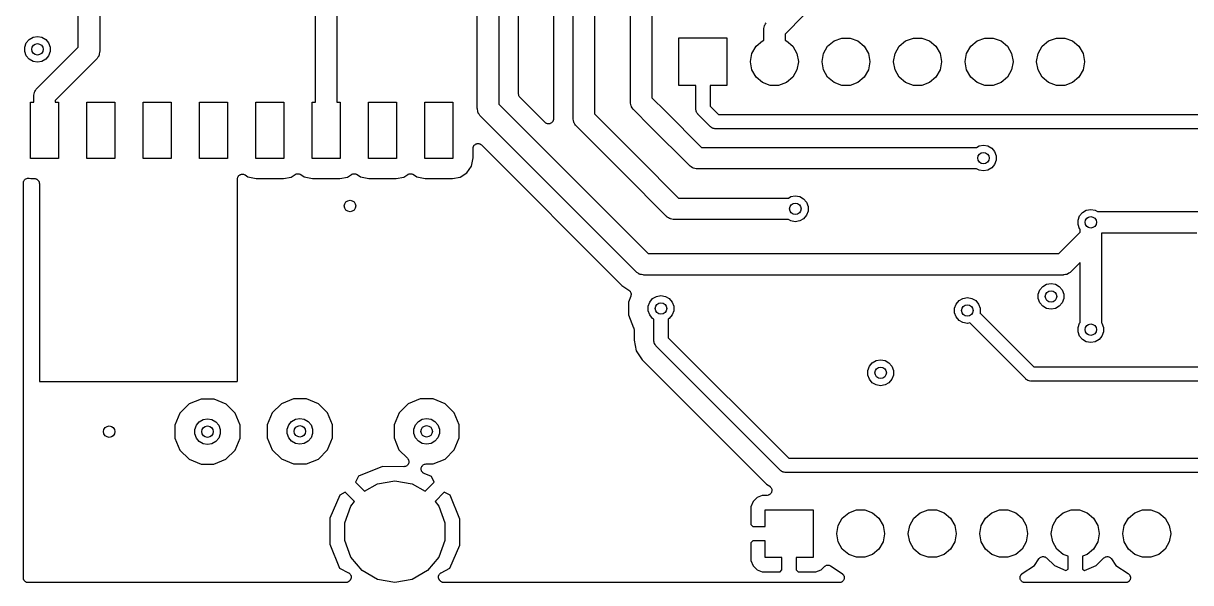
# Model space of a CAD drawing. Extents: x 91.5 to 189.2, y -112.8 to -60.5.
# Drawn here: x 91.69 to 133.14, y -112.83 to -92.98 of the extents above; entities that cross this region are included whole.
import ezdxf

# ---------------------------------------------------------------- set-up
doc = ezdxf.new("R2010")
doc.units = 0
doc.header["$MEASUREMENT"] = 0
doc.layers.add('BLACK', color=7, linetype='CONTINUOUS')

msp = doc.modelspace()

# ---------------------------------------------------------------- linework, layer by layer
at = {"layer": 'Black'}
for p, q in [((107.809, -96), (107.809, -71.2878)), ((108.571, -71.13), (108.571, -95.8422)), ((109.271, -95.4795), (109.271, -82.8568)), ((93.639, -93.8222), (93.639, -88.93)), ((94.401, -89.0878), (94.401, -93.98)), ((110.509, -92.2573), (110.509, -96.3327)), ((111.209, -96.35), (111.209, -92.26)), ((111.971, -92.4178), (111.971, -96.1922)), ((102.059, -95.77), (102.059, -92.6478)), ((102.821, -92.49), (102.821, -95.77)), ((113.249, -95.78), (113.249, -92.57)), ((114.011, -92.7278), (114.011, -95.6222)), ((119.408, -92.691), (118.741, -93.3578)), ((117.979, -93.2), (117.982, -93.1835)), ((117.979, -93.5846), (117.979, -93.2)), ((117.98, -93.1668), (117.993, -93.1187)), ((117.982, -93.1835), (117.98, -93.1668)), ((117.993, -93.1187), (118.002, -93.0697)), ((118.002, -93.0697), (118.01, -93.0552)), ((118.01, -93.0552), (118.015, -93.039)), ((118.015, -93.039), (118.043, -92.9982)), ((118.043, -92.9982), (118.068, -92.9551)), ((91.738, -93.8203), (91.7925, -93.6705)), ((91.7925, -93.6705), (91.895, -93.5484)), ((91.895, -93.5484), (92.033, -93.4687)), ((92.033, -93.4687), (92.19, -93.4411)), ((92.19, -93.4411), (92.347, -93.4687)), ((92.347, -93.4687), (92.485, -93.5484)), ((92.485, -93.5484), (92.5875, -93.6705)), ((92.5875, -93.6705), (92.642, -93.8203)), ((114.97, -95.19), (114.97, -93.49)), ((114.97, -93.49), (116.67, -93.49)), ((116.67, -93.49), (116.67, -95.19)), ((117.709, -93.7904), (117.935, -93.6006)), ((117.935, -93.6006), (117.979, -93.5846)), ((118.741, -93.3578), (118.741, -93.5846)), ((118.741, -93.5846), (118.785, -93.6006)), ((118.785, -93.6006), (119.011, -93.7904)), ((120.249, -93.7904), (120.475, -93.6006)), ((120.475, -93.6006), (120.752, -93.4997)), ((120.752, -93.4997), (121.048, -93.4997)), ((121.048, -93.4997), (121.325, -93.6006)), ((121.325, -93.6006), (121.551, -93.7904)), ((122.789, -93.7904), (123.015, -93.6006)), ((123.015, -93.6006), (123.292, -93.4997)), ((123.292, -93.4997), (123.588, -93.4997)), ((123.588, -93.4997), (123.865, -93.6006)), ((123.865, -93.6006), (124.091, -93.7904)), ((125.329, -93.7904), (125.555, -93.6006)), ((125.555, -93.6006), (125.832, -93.4997)), ((125.832, -93.4997), (126.128, -93.4997)), ((126.128, -93.4997), (126.405, -93.6006)), ((126.405, -93.6006), (126.631, -93.7904)), ((127.869, -93.7904), (128.095, -93.6006)), ((128.095, -93.6006), (128.372, -93.4997)), ((128.372, -93.4997), (128.668, -93.4997)), ((128.668, -93.4997), (128.945, -93.6006)), ((128.945, -93.6006), (129.171, -93.7904)), ((91.738, -93.9797), (91.738, -93.8203)), ((91.7925, -94.1295), (91.738, -93.9797)), ((92.1706, -95.2906), (93.639, -93.8222)), ((92.642, -93.9797), (92.5875, -94.1295)), ((92.642, -93.8203), (92.642, -93.9797)), ((94.3867, -94.0613), (94.378, -94.1103)), ((94.3995, -94.0132), (94.3867, -94.0613)), ((94.401, -93.98), (94.3981, -93.9965)), ((94.3981, -93.9965), (94.3995, -94.0132)), ((117.51, -94.3368), (117.561, -94.046)), ((117.561, -94.046), (117.709, -93.7904)), ((119.011, -93.7904), (119.159, -94.046)), ((119.159, -94.046), (119.21, -94.3368)), ((120.05, -94.3368), (120.101, -94.046)), ((120.101, -94.046), (120.249, -93.7904)), ((121.551, -93.7904), (121.699, -94.046)), ((121.699, -94.046), (121.75, -94.3368)), ((122.59, -94.3368), (122.641, -94.046)), ((122.641, -94.046), (122.789, -93.7904)), ((124.091, -93.7904), (124.239, -94.046)), ((124.239, -94.046), (124.29, -94.3368)), ((125.13, -94.3368), (125.181, -94.046)), ((125.181, -94.046), (125.329, -93.7904)), ((126.631, -93.7904), (126.779, -94.046)), ((126.779, -94.046), (126.83, -94.3368)), ((127.67, -94.3368), (127.721, -94.046)), ((127.721, -94.046), (127.869, -93.7904)), ((129.171, -93.7904), (129.319, -94.046)), ((129.319, -94.046), (129.37, -94.3368)), ((91.895, -94.2516), (91.7925, -94.1295)), ((92.033, -94.3313), (91.895, -94.2516)), ((92.19, -94.3589), (92.033, -94.3313)), ((92.347, -94.3313), (92.19, -94.3589)), ((92.485, -94.2516), (92.347, -94.3313)), ((92.5875, -94.1295), (92.485, -94.2516)), ((94.2894, -94.2494), (92.821, -95.7178)), ((94.299, -94.2357), (94.2894, -94.2494)), ((94.3119, -94.2249), (94.299, -94.2357)), ((94.3368, -94.1818), (94.3119, -94.2249)), ((94.3653, -94.141), (94.3368, -94.1818)), ((94.3696, -94.1248), (94.3653, -94.141)), ((94.378, -94.1103), (94.3696, -94.1248)), ((117.51, -94.3432), (117.51, -94.3368)), ((117.561, -94.634), (117.51, -94.3432)), ((119.21, -94.3432), (119.159, -94.634)), ((119.21, -94.3368), (119.21, -94.3432)), ((120.05, -94.3432), (120.05, -94.3368)), ((120.101, -94.634), (120.05, -94.3432)), ((121.75, -94.3432), (121.699, -94.634)), ((121.75, -94.3368), (121.75, -94.3432)), ((122.59, -94.3432), (122.59, -94.3368)), ((122.641, -94.634), (122.59, -94.3432)), ((124.29, -94.3432), (124.239, -94.634)), ((124.29, -94.3368), (124.29, -94.3432)), ((125.13, -94.3432), (125.13, -94.3368)), ((125.181, -94.634), (125.13, -94.3432)), ((126.83, -94.3432), (126.779, -94.634)), ((126.83, -94.3368), (126.83, -94.3432)), ((127.67, -94.3432), (127.67, -94.3368)), ((127.721, -94.634), (127.67, -94.3432)), ((129.37, -94.3432), (129.319, -94.634)), ((129.37, -94.3368), (129.37, -94.3432)), ((117.709, -94.8896), (117.561, -94.634)), ((117.935, -95.0794), (117.709, -94.8896)), ((119.011, -94.8896), (118.785, -95.0794)), ((119.159, -94.634), (119.011, -94.8896)), ((120.249, -94.8896), (120.101, -94.634)), ((120.475, -95.0794), (120.249, -94.8896)), ((121.551, -94.8896), (121.325, -95.0794)), ((121.699, -94.634), (121.551, -94.8896)), ((122.789, -94.8896), (122.641, -94.634)), ((123.015, -95.0794), (122.789, -94.8896)), ((124.091, -94.8896), (123.865, -95.0794)), ((124.239, -94.634), (124.091, -94.8896)), ((125.329, -94.8896), (125.181, -94.634)), ((125.555, -95.0794), (125.329, -94.8896)), ((126.631, -94.8896), (126.405, -95.0794)), ((126.779, -94.634), (126.631, -94.8896)), ((127.869, -94.8896), (127.721, -94.634)), ((128.095, -95.0794), (127.869, -94.8896)), ((129.171, -94.8896), (128.945, -95.0794)), ((129.319, -94.634), (129.171, -94.8896)), ((92.1232, -95.3582), (92.1481, -95.3151)), ((92.1481, -95.3151), (92.161, -95.3043)), ((92.161, -95.3043), (92.1706, -95.2906)), ((115.566, -95.19), (114.97, -95.19)), ((115.566, -96.02), (115.566, -95.19)), ((116.67, -95.19), (116.074, -95.19)), ((116.074, -95.19), (116.074, -95.9148)), ((118.212, -95.1803), (117.935, -95.0794)), ((118.508, -95.1803), (118.212, -95.1803)), ((118.785, -95.0794), (118.508, -95.1803)), ((120.752, -95.1803), (120.475, -95.0794)), ((121.048, -95.1803), (120.752, -95.1803)), ((121.325, -95.0794), (121.048, -95.1803)), ((123.292, -95.1803), (123.015, -95.0794)), ((123.588, -95.1803), (123.292, -95.1803)), ((123.865, -95.0794), (123.588, -95.1803)), ((125.832, -95.1803), (125.555, -95.0794)), ((126.128, -95.1803), (125.832, -95.1803)), ((126.405, -95.0794), (126.128, -95.1803)), ((128.372, -95.1803), (128.095, -95.0794)), ((128.668, -95.1803), (128.372, -95.1803)), ((128.945, -95.0794), (128.668, -95.1803)), ((92.059, -95.56), (92.0619, -95.5435)), ((92.059, -95.77), (92.059, -95.56)), ((92.0604, -95.5268), (92.0733, -95.4787)), ((92.0619, -95.5435), (92.0604, -95.5268)), ((92.0733, -95.4787), (92.082, -95.4297)), ((92.082, -95.4297), (92.0904, -95.4152)), ((92.0904, -95.4152), (92.0947, -95.399)), ((92.0947, -95.399), (92.1232, -95.3582)), ((92.821, -95.7178), (92.821, -95.77)), ((109.272, -95.4871), (109.271, -95.4795)), ((109.272, -95.4948), (109.272, -95.4871)), ((109.278, -95.517), (109.272, -95.4948)), ((109.282, -95.5396), (109.278, -95.517)), ((109.285, -95.5463), (109.282, -95.5396)), ((109.287, -95.5537), (109.285, -95.5463)), ((109.301, -95.5725), (109.287, -95.5537)), ((109.312, -95.5923), (109.301, -95.5725)), ((109.318, -95.5973), (109.312, -95.5923)), ((109.322, -95.6036), (109.318, -95.5973)), ((110.214, -96.4947), (109.322, -95.6036)), ((114.011, -95.6222), (114.489, -96.1006)), ((91.94, -97.77), (91.94, -95.77)), ((91.94, -95.77), (92.059, -95.77)), ((92.821, -95.77), (92.94, -95.77)), ((92.94, -95.77), (92.94, -97.77)), ((93.94, -97.77), (93.94, -95.77)), ((93.94, -95.77), (94.94, -95.77)), ((94.94, -95.77), (94.94, -97.77)), ((95.94, -97.77), (95.94, -95.77)), ((95.94, -95.77), (96.94, -95.77)), ((96.94, -95.77), (96.94, -97.77)), ((97.94, -97.77), (97.94, -95.77)), ((97.94, -95.77), (98.94, -95.77)), ((98.94, -95.77), (98.94, -97.77)), ((99.94, -97.77), (99.94, -95.77)), ((99.94, -95.77), (100.94, -95.77)), ((100.94, -95.77), (100.94, -97.77)), ((101.94, -97.77), (101.94, -95.77)), ((101.94, -95.77), (102.059, -95.77)), ((102.821, -95.77), (102.94, -95.77)), ((102.94, -95.77), (102.94, -97.77)), ((103.94, -97.77), (103.94, -95.77)), ((103.94, -95.77), (104.94, -95.77)), ((104.94, -95.77), (104.94, -97.77)), ((105.94, -97.77), (105.94, -95.77)), ((105.94, -95.77), (106.94, -95.77)), ((106.94, -95.77), (106.94, -97.77)), ((107.812, -96.0165), (107.809, -96)), ((107.81, -96.0332), (107.812, -96.0165)), ((107.823, -96.0813), (107.81, -96.0332)), ((107.832, -96.1303), (107.823, -96.0813)), ((107.84, -96.1448), (107.832, -96.1303)), ((107.845, -96.161), (107.84, -96.1448)), ((108.571, -95.8422), (112.499, -99.7706)), ((113.252, -95.7965), (113.249, -95.78)), ((113.25, -95.8132), (113.252, -95.7965)), ((113.263, -95.8613), (113.25, -95.8132)), ((113.272, -95.9103), (113.263, -95.8613)), ((113.28, -95.9248), (113.272, -95.9103)), ((113.285, -95.941), (113.28, -95.9248)), ((113.313, -95.9818), (113.285, -95.941)), ((113.338, -96.0249), (113.313, -95.9818)), ((113.351, -96.0357), (113.338, -96.0249)), ((113.361, -96.0494), (113.351, -96.0357)), ((113.951, -96.6394), (113.361, -96.0494)), ((114.489, -96.1006), (115.768, -97.379)), ((115.568, -96.031), (115.566, -96.02)), ((115.567, -96.0421), (115.568, -96.031)), ((115.576, -96.0742), (115.567, -96.0421)), ((115.581, -96.1069), (115.576, -96.0742)), ((115.587, -96.1166), (115.581, -96.1069)), ((115.59, -96.1273), (115.587, -96.1166)), ((115.609, -96.1545), (115.59, -96.1273)), ((115.625, -96.1833), (115.609, -96.1545)), ((116.074, -95.9148), (116.375, -96.216)), ((107.873, -96.2018), (107.845, -96.161)), ((107.898, -96.2449), (107.873, -96.2018)), ((107.911, -96.2557), (107.898, -96.2449)), ((107.921, -96.2694), (107.911, -96.2557)), ((111.961, -100.309), (107.921, -96.2694)), ((110.221, -96.5003), (110.214, -96.4947)), ((110.228, -96.5075), (110.221, -96.5003)), ((110.246, -96.5176), (110.228, -96.5075)), ((110.263, -96.5297), (110.246, -96.5176)), ((110.273, -96.5322), (110.263, -96.5297)), ((110.281, -96.5368), (110.273, -96.5322)), ((110.302, -96.54), (110.281, -96.5368)), ((110.322, -96.5455), (110.302, -96.54)), ((110.332, -96.5446), (110.322, -96.5455)), ((110.341, -96.5461), (110.332, -96.5446)), ((110.362, -96.542), (110.341, -96.5461)), ((110.383, -96.5402), (110.362, -96.542)), ((110.392, -96.5361), (110.383, -96.5402)), ((110.401, -96.5342), (110.392, -96.5361)), ((110.419, -96.5233), (110.401, -96.5342)), ((110.438, -96.5144), (110.419, -96.5233)), ((110.445, -96.5076), (110.438, -96.5144)), ((110.453, -96.5026), (110.445, -96.5076)), ((110.466, -96.4862), (110.453, -96.5026)), ((110.481, -96.4713), (110.466, -96.4862)), ((110.485, -96.4626), (110.481, -96.4713)), ((110.491, -96.4551), (110.485, -96.4626)), ((110.498, -96.4351), (110.491, -96.4551)), ((110.507, -96.4161), (110.498, -96.4351)), ((110.508, -96.4065), (110.507, -96.4161)), ((110.511, -96.3973), (110.508, -96.4065)), ((110.509, -96.3327), (110.51, -96.3364)), ((110.51, -96.3364), (110.51, -96.346)), ((110.51, -96.346), (110.512, -96.3554)), ((110.512, -96.3554), (110.511, -96.3763)), ((110.511, -96.3763), (110.511, -96.3973)), ((111.212, -96.3665), (111.209, -96.35)), ((111.21, -96.3832), (111.212, -96.3665)), ((111.223, -96.4313), (111.21, -96.3832)), ((111.232, -96.4803), (111.223, -96.4313)), ((111.24, -96.4948), (111.232, -96.4803)), ((111.245, -96.511), (111.24, -96.4948)), ((111.273, -96.5518), (111.245, -96.511)), ((111.298, -96.5949), (111.273, -96.5518)), ((111.971, -96.1922), (113.529, -97.7506)), ((115.634, -96.1905), (115.625, -96.1833)), ((115.64, -96.1996), (115.634, -96.1905)), ((116.09, -96.6496), (115.64, -96.1996)), ((116.375, -96.216), (135.875, -96.216)), ((111.311, -96.6057), (111.298, -96.5949)), ((111.321, -96.6194), (111.311, -96.6057)), ((112.991, -98.2894), (111.321, -96.6194)), ((115.341, -98.0294), (113.951, -96.6394)), ((116.1, -96.656), (116.09, -96.6496)), ((116.107, -96.6646), (116.1, -96.656)), ((116.135, -96.6812), (116.107, -96.6646)), ((116.163, -96.7002), (116.135, -96.6812)), ((116.173, -96.7031), (116.163, -96.7002)), ((116.183, -96.7087), (116.173, -96.7031)), ((116.216, -96.7144), (116.183, -96.7087)), ((116.248, -96.723), (116.216, -96.7144)), ((116.259, -96.7221), (116.248, -96.723)), ((116.27, -96.724), (116.259, -96.7221)), ((135.98, -96.724), (116.27, -96.724)), ((107.657, -97.4196), (107.661, -97.397)), ((107.661, -97.397), (107.663, -97.3742)), ((107.663, -97.3742), (107.666, -97.3672)), ((107.666, -97.3672), (107.668, -97.3596)), ((107.668, -97.3596), (107.679, -97.3397)), ((107.679, -97.3397), (107.689, -97.3189)), ((107.689, -97.3189), (107.694, -97.3135)), ((107.694, -97.3135), (107.698, -97.3068)), ((107.698, -97.3068), (107.716, -97.2921)), ((107.716, -97.2921), (107.732, -97.2759)), ((107.732, -97.2759), (107.739, -97.2726)), ((107.739, -97.2726), (107.745, -97.2676)), ((107.745, -97.2676), (107.766, -97.2598)), ((107.766, -97.2598), (107.787, -97.2501)), ((107.787, -97.2501), (107.795, -97.2494)), ((107.795, -97.2494), (107.802, -97.2468)), ((107.802, -97.2468), (107.825, -97.2468)), ((107.825, -97.2468), (107.848, -97.2448)), ((107.848, -97.2448), (107.855, -97.2468)), ((107.855, -97.2468), (107.863, -97.2468)), ((107.863, -97.2468), (107.885, -97.2546)), ((107.885, -97.2546), (107.907, -97.2606)), ((107.907, -97.2606), (107.913, -97.265)), ((107.913, -97.265), (107.92, -97.2676)), ((107.92, -97.2676), (107.938, -97.2824)), ((107.938, -97.2824), (107.957, -97.2955)), ((107.957, -97.2955), (112.943, -102.282)), ((115.768, -97.379), (125.536, -97.379)), ((125.536, -97.379), (125.623, -97.3287)), ((125.623, -97.3287), (125.78, -97.3011)), ((125.78, -97.3011), (125.937, -97.3287)), ((125.937, -97.3287), (126.075, -97.4084)), ((92.94, -97.77), (91.94, -97.77)), ((94.94, -97.77), (93.94, -97.77)), ((96.94, -97.77), (95.94, -97.77)), ((98.94, -97.77), (97.94, -97.77)), ((100.94, -97.77), (99.94, -97.77)), ((102.94, -97.77), (101.94, -97.77)), ((104.94, -97.77), (103.94, -97.77)), ((106.94, -97.77), (105.94, -97.77)), ((107.597, -98.0476), (107.657, -97.7524)), ((107.657, -97.7524), (107.657, -97.4196)), ((113.529, -97.7506), (113.529, -97.7506)), ((113.529, -97.7506), (114.958, -99.179)), ((126.075, -97.4084), (126.177, -97.5305)), ((126.177, -97.5305), (126.232, -97.6803)), ((126.232, -97.6803), (126.232, -97.8397)), ((107.438, -98.2815), (107.597, -98.0476)), ((115.354, -98.039), (115.341, -98.0294)), ((115.365, -98.0519), (115.354, -98.039)), ((115.408, -98.0768), (115.365, -98.0519)), ((115.449, -98.1053), (115.408, -98.0768)), ((115.465, -98.1096), (115.449, -98.1053)), ((115.48, -98.118), (115.465, -98.1096)), ((115.529, -98.1267), (115.48, -98.118)), ((115.577, -98.1395), (115.529, -98.1267)), ((115.593, -98.1381), (115.577, -98.1395)), ((115.61, -98.141), (115.593, -98.1381)), ((125.536, -98.141), (115.61, -98.141)), ((125.623, -98.1913), (125.536, -98.141)), ((125.78, -98.2189), (125.623, -98.1913)), ((125.937, -98.1913), (125.78, -98.2189)), ((126.075, -98.1116), (125.937, -98.1913)), ((126.177, -97.9895), (126.075, -98.1116)), ((126.232, -97.8397), (126.177, -97.9895)), ((91.69, -98.6476), (91.6904, -98.6454)), ((91.6901, -98.6431), (91.6957, -98.6154)), ((91.6904, -98.6454), (91.6901, -98.6431)), ((91.6957, -98.6154), (91.7006, -98.5875)), ((91.7006, -98.5875), (91.7017, -98.5856)), ((91.7017, -98.5856), (91.7022, -98.5834)), ((91.7022, -98.5834), (91.7169, -98.5593)), ((91.7169, -98.5593), (91.7311, -98.5348)), ((91.7311, -98.5348), (91.7328, -98.5333)), ((91.7328, -98.5333), (91.734, -98.5314)), ((91.734, -98.5314), (91.7561, -98.5138)), ((91.7561, -98.5138), (91.7777, -98.4956)), ((91.7777, -98.4956), (91.7799, -98.4948)), ((91.7799, -98.4948), (91.7816, -98.4934)), ((91.7816, -98.4934), (91.8085, -98.4844)), ((91.8085, -98.4844), (91.835, -98.4747)), ((91.835, -98.4747), (91.8373, -98.4747)), ((91.8373, -98.4747), (91.8394, -98.474)), ((91.8394, -98.474), (91.8677, -98.4747)), ((91.8677, -98.4747), (91.896, -98.4747)), ((91.896, -98.4747), (91.8981, -98.4755)), ((91.8981, -98.4755), (91.9003, -98.4756)), ((91.9003, -98.4756), (91.9576, -98.4872)), ((91.9576, -98.4872), (92.0845, -98.4872)), ((92.0845, -98.4872), (92.0996, -98.4898)), ((92.0996, -98.4898), (92.115, -98.4898)), ((92.115, -98.4898), (92.1294, -98.4951)), ((92.1294, -98.4951), (92.1445, -98.4977)), ((92.1445, -98.4977), (92.1578, -98.5054)), ((92.1578, -98.5054), (92.1722, -98.5107)), ((92.1722, -98.5107), (92.184, -98.5205)), ((92.184, -98.5205), (92.1973, -98.5282)), ((92.1973, -98.5282), (92.2072, -98.54)), ((92.2072, -98.54), (92.2189, -98.5498)), ((92.2189, -98.5498), (92.2266, -98.5631)), ((92.2266, -98.5631), (92.2365, -98.5749)), ((92.2365, -98.5749), (92.2417, -98.5893)), ((92.2417, -98.5893), (92.2494, -98.6026)), ((92.2494, -98.6026), (92.2521, -98.6177)), ((92.2521, -98.6177), (92.2573, -98.6322)), ((92.2573, -98.6322), (92.2573, -98.6475)), ((99.29, -98.5054), (99.2912, -98.4988)), ((99.29, -105.672), (99.29, -98.5054)), ((99.2905, -98.4921), (99.2964, -98.4689)), ((99.2912, -98.4988), (99.2905, -98.4921)), ((99.2964, -98.4689), (99.3006, -98.4454)), ((99.3006, -98.4454), (99.3039, -98.4396)), ((99.3039, -98.4396), (99.3056, -98.4331)), ((99.3056, -98.4331), (99.3191, -98.4133)), ((99.3191, -98.4133), (99.3311, -98.3926)), ((99.3311, -98.3926), (99.3362, -98.3883)), ((99.3362, -98.3883), (99.34, -98.3827)), ((99.34, -98.3827), (99.3594, -98.3688)), ((99.3594, -98.3688), (99.3777, -98.3534)), ((99.3777, -98.3534), (99.3841, -98.3511)), ((99.3841, -98.3511), (99.3895, -98.3472)), ((99.3895, -98.3472), (99.4125, -98.3408)), ((99.4125, -98.3408), (99.435, -98.3326)), ((99.435, -98.3326), (99.4417, -98.3326)), ((99.4417, -98.3326), (99.4482, -98.3308)), ((99.4482, -98.3308), (99.4721, -98.3326)), ((99.4721, -98.3326), (99.496, -98.3326)), ((99.496, -98.3326), (99.5023, -98.3349)), ((99.5023, -98.3349), (99.509, -98.3354)), ((99.509, -98.3354), (99.5308, -98.3452)), ((99.5308, -98.3452), (99.5532, -98.3534)), ((99.5532, -98.3534), (99.5584, -98.3577)), ((99.5584, -98.3577), (99.5645, -98.3605)), ((99.5645, -98.3605), (99.6624, -98.4274)), ((99.6624, -98.4274), (99.9576, -98.4872)), ((99.9576, -98.4872), (100.924, -98.4872)), ((100.924, -98.4872), (101.198, -98.4355)), ((101.198, -98.4355), (101.346, -98.3407)), ((101.346, -98.3407), (101.356, -98.3365)), ((101.356, -98.3365), (101.365, -98.3301)), ((101.365, -98.3301), (101.384, -98.3248)), ((101.384, -98.3248), (101.402, -98.3172)), ((101.402, -98.3172), (101.413, -98.3166)), ((101.413, -98.3166), (101.423, -98.3137)), ((101.423, -98.3137), (101.443, -98.3152)), ((101.443, -98.3152), (101.463, -98.3142)), ((101.463, -98.3142), (101.473, -98.3175)), ((101.473, -98.3175), (101.484, -98.3183)), ((101.484, -98.3183), (101.502, -98.3264)), ((101.502, -98.3264), (101.521, -98.3323)), ((101.521, -98.3323), (101.53, -98.3389)), ((101.53, -98.3389), (101.54, -98.3434)), ((101.54, -98.3434), (101.662, -98.4274)), ((101.662, -98.4274), (101.958, -98.4872)), ((101.958, -98.4872), (102.924, -98.4872)), ((102.924, -98.4872), (103.198, -98.4355)), ((103.198, -98.4355), (103.346, -98.3407)), ((103.346, -98.3407), (103.356, -98.3365)), ((103.356, -98.3365), (103.365, -98.3301)), ((103.365, -98.3301), (103.384, -98.3248)), ((103.384, -98.3248), (103.402, -98.3172)), ((103.402, -98.3172), (103.413, -98.3166)), ((103.413, -98.3166), (103.423, -98.3137)), ((103.423, -98.3137), (103.443, -98.3152)), ((103.443, -98.3152), (103.463, -98.3142)), ((103.463, -98.3142), (103.473, -98.3175)), ((103.473, -98.3175), (103.484, -98.3183)), ((103.484, -98.3183), (103.502, -98.3264)), ((103.502, -98.3264), (103.521, -98.3323)), ((103.521, -98.3323), (103.53, -98.3389)), ((103.53, -98.3389), (103.54, -98.3434)), ((103.54, -98.3434), (103.662, -98.4274)), ((103.662, -98.4274), (103.958, -98.4872)), ((103.958, -98.4872), (104.924, -98.4872)), ((104.924, -98.4872), (105.198, -98.4355)), ((105.198, -98.4355), (105.346, -98.3407)), ((105.346, -98.3407), (105.356, -98.3365)), ((105.356, -98.3365), (105.365, -98.3301)), ((105.365, -98.3301), (105.384, -98.3248)), ((105.384, -98.3248), (105.402, -98.3172)), ((105.402, -98.3172), (105.413, -98.3166)), ((105.413, -98.3166), (105.423, -98.3137)), ((105.423, -98.3137), (105.443, -98.3152)), ((105.443, -98.3152), (105.463, -98.3142)), ((105.463, -98.3142), (105.473, -98.3175)), ((105.473, -98.3175), (105.484, -98.3183)), ((105.484, -98.3183), (105.502, -98.3264)), ((105.502, -98.3264), (105.521, -98.3323)), ((105.521, -98.3323), (105.53, -98.3389)), ((105.53, -98.3389), (105.54, -98.3434)), ((105.54, -98.3434), (105.662, -98.4274)), ((105.662, -98.4274), (105.958, -98.4872)), ((105.958, -98.4872), (106.924, -98.4872)), ((106.924, -98.4872), (107.198, -98.4355)), ((107.198, -98.4355), (107.438, -98.2815)), ((114.531, -99.8294), (112.991, -98.2894)), ((112.991, -98.2894), (112.991, -98.2894)), ((91.69, -107.734), (91.69, -98.6476)), ((92.2573, -98.6475), (92.26, -98.6627)), ((92.26, -98.6627), (92.26, -105.674)), ((114.958, -99.179), (118.856, -99.179)), ((118.856, -99.179), (118.943, -99.1287)), ((118.943, -99.1287), (119.1, -99.1011)), ((119.1, -99.1011), (119.257, -99.1287)), ((119.257, -99.1287), (119.395, -99.2084)), ((119.395, -99.2084), (119.497, -99.3305)), ((119.497, -99.3305), (119.552, -99.4803)), ((112.499, -99.7706), (113.878, -101.149)), ((114.544, -99.839), (114.531, -99.8294)), ((114.555, -99.8519), (114.544, -99.839)), ((114.598, -99.8768), (114.555, -99.8519)), ((114.639, -99.9053), (114.598, -99.8768)), ((119.497, -99.7895), (119.395, -99.9116)), ((119.552, -99.6397), (119.497, -99.7895)), ((119.552, -99.4803), (119.552, -99.6397)), ((129.138, -99.9603), (129.193, -99.8105)), ((129.193, -99.8105), (129.295, -99.6884)), ((129.295, -99.6884), (129.433, -99.6087)), ((129.433, -99.6087), (129.59, -99.5811)), ((129.59, -99.5811), (129.747, -99.6087)), ((129.747, -99.6087), (129.834, -99.659)), ((129.834, -99.659), (133.51, -99.659)), ((114.655, -99.9096), (114.639, -99.9053)), ((114.67, -99.918), (114.655, -99.9096)), ((114.719, -99.9267), (114.67, -99.918)), ((114.767, -99.9395), (114.719, -99.9267)), ((114.783, -99.9381), (114.767, -99.9395)), ((114.8, -99.941), (114.783, -99.9381)), ((118.856, -99.941), (114.8, -99.941)), ((118.943, -99.9913), (118.856, -99.941)), ((119.1, -100.019), (118.943, -99.9913)), ((119.257, -99.9913), (119.1, -100.019)), ((119.395, -99.9116), (119.257, -99.9913)), ((129.138, -100.12), (129.138, -99.9603)), ((129.193, -100.269), (129.138, -100.12)), ((129.209, -100.289), (129.193, -100.269)), ((129.209, -100.392), (129.209, -100.289)), ((113.451, -101.799), (111.961, -100.309)), ((128.452, -101.149), (129.209, -100.392)), ((133.352, -100.421), (129.971, -100.421)), ((129.971, -100.421), (129.971, -103.601)), ((113.878, -101.149), (128.452, -101.149)), ((129.209, -101.47), (128.879, -101.799)), ((129.209, -103.601), (129.209, -101.47)), ((113.464, -101.809), (113.451, -101.799)), ((113.475, -101.822), (113.464, -101.809)), ((113.518, -101.847), (113.475, -101.822)), ((113.559, -101.875), (113.518, -101.847)), ((113.575, -101.88), (113.559, -101.875)), ((113.59, -101.888), (113.575, -101.88)), ((113.639, -101.897), (113.59, -101.888)), ((113.687, -101.91), (113.639, -101.897)), ((113.703, -101.908), (113.687, -101.91)), ((113.72, -101.911), (113.703, -101.908)), ((128.61, -101.911), (113.72, -101.911)), ((128.627, -101.908), (128.61, -101.911)), ((128.643, -101.91), (128.627, -101.908)), ((128.691, -101.897), (128.643, -101.91)), ((128.74, -101.888), (128.691, -101.897)), ((128.755, -101.88), (128.74, -101.888)), ((128.771, -101.875), (128.755, -101.88)), ((128.812, -101.847), (128.771, -101.875)), ((128.855, -101.822), (128.812, -101.847)), ((128.866, -101.809), (128.855, -101.822)), ((128.879, -101.799), (128.866, -101.809)), ((112.943, -102.282), (113.194, -102.45)), ((127.783, -102.441), (127.885, -102.318)), ((127.885, -102.318), (128.023, -102.239)), ((128.023, -102.239), (128.18, -102.211)), ((128.18, -102.211), (128.337, -102.239)), ((128.337, -102.239), (128.475, -102.318)), ((128.475, -102.318), (128.577, -102.441)), ((113.259, -102.663), (113.173, -102.869)), ((113.194, -102.45), (113.215, -102.469)), ((113.215, -102.469), (113.236, -102.489)), ((113.236, -102.489), (113.237, -102.49)), ((113.237, -102.49), (113.238, -102.492)), ((113.238, -102.492), (113.251, -102.517)), ((113.251, -102.517), (113.264, -102.543)), ((113.265, -102.635), (113.259, -102.663)), ((113.264, -102.543), (113.264, -102.545)), ((113.264, -102.545), (113.265, -102.546)), ((113.265, -102.546), (113.268, -102.575)), ((113.272, -102.607), (113.265, -102.635)), ((113.268, -102.575), (113.272, -102.603)), ((113.272, -102.603), (113.271, -102.605)), ((113.271, -102.605), (113.272, -102.607)), ((113.933, -102.871), (114.035, -102.748)), ((114.035, -102.748), (114.173, -102.669)), ((114.173, -102.669), (114.33, -102.641)), ((114.33, -102.641), (114.487, -102.669)), ((114.487, -102.669), (114.625, -102.748)), ((114.625, -102.748), (114.727, -102.871)), ((124.915, -102.818), (125.053, -102.739)), ((125.053, -102.739), (125.21, -102.711)), ((125.21, -102.711), (125.367, -102.739)), ((125.367, -102.739), (125.505, -102.818)), ((127.728, -102.59), (127.783, -102.441)), ((127.728, -102.75), (127.728, -102.59)), ((127.783, -102.899), (127.728, -102.75)), ((128.577, -102.441), (128.632, -102.59)), ((128.632, -102.75), (128.577, -102.899)), ((128.632, -102.59), (128.632, -102.75)), ((113.173, -102.869), (113.173, -103.329)), ((113.878, -103.02), (113.933, -102.871)), ((113.878, -103.18), (113.878, -103.02)), ((113.933, -103.329), (113.878, -103.18)), ((114.727, -102.871), (114.782, -103.02)), ((114.782, -103.18), (114.727, -103.329)), ((114.782, -103.02), (114.782, -103.18)), ((124.758, -103.09), (124.813, -102.941)), ((124.758, -103.25), (124.758, -103.09)), ((124.813, -102.941), (124.915, -102.818)), ((125.505, -102.818), (125.607, -102.941)), ((125.607, -102.941), (125.662, -103.09)), ((125.662, -103.09), (125.662, -103.25)), ((127.885, -103.022), (127.783, -102.899)), ((128.023, -103.101), (127.885, -103.022)), ((128.18, -103.129), (128.023, -103.101)), ((128.337, -103.101), (128.18, -103.129)), ((128.475, -103.022), (128.337, -103.101)), ((128.577, -102.899), (128.475, -103.022)), ((113.173, -103.329), (113.359, -103.78)), ((114.035, -103.452), (113.933, -103.329)), ((114.076, -103.475), (114.035, -103.452)), ((114.076, -104.24), (114.076, -103.475)), ((114.625, -103.452), (114.584, -103.475)), ((114.584, -103.475), (114.584, -104.135)), ((114.727, -103.329), (114.625, -103.452)), ((124.813, -103.399), (124.758, -103.25)), ((124.915, -103.522), (124.813, -103.399)), ((125.053, -103.601), (124.915, -103.522)), ((125.21, -103.629), (125.053, -103.601)), ((125.295, -103.614), (125.21, -103.629)), ((127.28, -105.6), (125.295, -103.614)), ((125.662, -103.25), (125.658, -103.259)), ((125.658, -103.259), (127.565, -105.166)), ((129.193, -103.621), (129.209, -103.601)), ((129.971, -103.601), (129.987, -103.621)), ((113.359, -103.78), (113.36, -103.781)), ((113.36, -103.781), (113.36, -103.784)), ((113.36, -103.784), (113.362, -103.787)), ((113.362, -103.787), (113.362, -103.789)), ((113.362, -103.789), (113.365, -103.795)), ((113.365, -103.795), (113.369, -103.818)), ((113.369, -103.818), (113.375, -103.84)), ((113.375, -103.84), (113.375, -103.846)), ((113.375, -103.846), (113.375, -103.846)), ((113.375, -103.846), (113.375, -103.848)), ((113.375, -103.848), (113.376, -103.855)), ((113.376, -103.855), (113.376, -104.223)), ((129.138, -103.77), (129.193, -103.621)), ((129.138, -103.93), (129.138, -103.77)), ((129.193, -104.079), (129.138, -103.93)), ((129.987, -103.621), (130.042, -103.77)), ((130.042, -103.93), (129.987, -104.079)), ((130.042, -103.77), (130.042, -103.93)), ((113.376, -104.223), (113.452, -104.604)), ((114.078, -104.251), (114.076, -104.24)), ((114.077, -104.262), (114.078, -104.251)), ((114.086, -104.294), (114.077, -104.262)), ((114.091, -104.327), (114.086, -104.294)), ((114.097, -104.337), (114.091, -104.327)), ((114.1, -104.347), (114.097, -104.337)), ((114.119, -104.375), (114.1, -104.347)), ((114.135, -104.403), (114.119, -104.375)), ((114.144, -104.41), (114.135, -104.403)), ((114.15, -104.42), (114.144, -104.41)), ((118.58, -108.85), (114.15, -104.42)), ((114.584, -104.135), (118.865, -108.416)), ((129.295, -104.202), (129.193, -104.079)), ((129.433, -104.281), (129.295, -104.202)), ((129.59, -104.309), (129.433, -104.281)), ((129.747, -104.281), (129.59, -104.309)), ((129.885, -104.202), (129.747, -104.281)), ((129.987, -104.079), (129.885, -104.202)), ((113.452, -104.604), (113.668, -104.927)), ((113.668, -104.927), (118.073, -109.332)), ((121.678, -105.3), (121.733, -105.151)), ((121.733, -105.151), (121.835, -105.028)), ((121.835, -105.028), (121.973, -104.949)), ((121.973, -104.949), (122.13, -104.921)), ((122.13, -104.921), (122.287, -104.949)), ((122.287, -104.949), (122.425, -105.028)), ((122.425, -105.028), (122.527, -105.151)), ((122.527, -105.151), (122.582, -105.3)), ((127.565, -105.166), (140.31, -105.166)), ((92.26, -105.674), (92.2625, -105.687)), ((92.2625, -105.687), (92.2776, -105.69)), ((92.2776, -105.69), (99.2736, -105.69)), ((99.2736, -105.69), (99.2869, -105.687)), ((99.2869, -105.687), (99.29, -105.672)), ((121.678, -105.46), (121.678, -105.3)), ((121.733, -105.609), (121.678, -105.46)), ((121.835, -105.732), (121.733, -105.609)), ((122.527, -105.609), (122.425, -105.732)), ((122.582, -105.46), (122.527, -105.609)), ((122.582, -105.3), (122.582, -105.46)), ((127.29, -105.606), (127.28, -105.6)), ((127.297, -105.615), (127.29, -105.606)), ((127.325, -105.631), (127.297, -105.615)), ((127.353, -105.65), (127.325, -105.631)), ((127.363, -105.653), (127.353, -105.65)), ((127.373, -105.659), (127.363, -105.653)), ((127.406, -105.664), (127.373, -105.659)), ((127.438, -105.673), (127.406, -105.664)), ((127.449, -105.672), (127.438, -105.673)), ((127.46, -105.674), (127.449, -105.672)), ((140.205, -105.674), (127.46, -105.674)), ((121.973, -105.811), (121.835, -105.732)), ((122.13, -105.839), (121.973, -105.811)), ((122.287, -105.811), (122.13, -105.839)), ((122.425, -105.732), (122.287, -105.811)), ((97.5754, -106.488), (97.2495, -106.814)), ((98.0008, -106.313), (97.5754, -106.488)), ((98.4612, -106.313), (98.0008, -106.313)), ((98.8864, -106.49), (98.4612, -106.313)), ((99.2116, -106.815), (98.8864, -106.49)), ((100.855, -106.478), (100.53, -106.804)), ((101.281, -106.303), (100.855, -106.478)), ((101.741, -106.303), (101.281, -106.303)), ((102.166, -106.48), (101.741, -106.303)), ((102.492, -106.805), (102.166, -106.48)), ((105.355, -106.478), (105.03, -106.804)), ((105.781, -106.303), (105.355, -106.478)), ((106.241, -106.303), (105.781, -106.303)), ((106.666, -106.48), (106.241, -106.303)), ((106.992, -106.805), (106.666, -106.48)), ((97.2495, -106.814), (97.073, -107.239)), ((99.3874, -107.241), (99.2116, -106.815)), ((100.53, -106.804), (100.353, -107.229)), ((102.667, -107.231), (102.492, -106.805)), ((105.03, -106.804), (104.853, -107.229)), ((107.167, -107.231), (106.992, -106.805)), ((97.073, -107.239), (97.0726, -107.699)), ((97.778, -107.39), (97.8325, -107.241)), ((97.8325, -107.241), (97.935, -107.118)), ((97.935, -107.118), (98.073, -107.039)), ((98.073, -107.039), (98.23, -107.011)), ((98.23, -107.011), (98.387, -107.039)), ((98.387, -107.039), (98.525, -107.118)), ((98.525, -107.118), (98.6275, -107.241)), ((98.6275, -107.241), (98.682, -107.39)), ((99.387, -107.701), (99.3874, -107.241)), ((100.353, -107.229), (100.353, -107.689)), ((101.058, -107.38), (101.113, -107.231)), ((101.113, -107.231), (101.215, -107.108)), ((101.215, -107.108), (101.353, -107.029)), ((101.353, -107.029), (101.51, -107.001)), ((101.51, -107.001), (101.667, -107.029)), ((101.667, -107.029), (101.805, -107.108)), ((101.805, -107.108), (101.907, -107.231)), ((101.907, -107.231), (101.962, -107.38)), ((102.667, -107.691), (102.667, -107.231)), ((104.853, -107.229), (104.853, -107.689)), ((105.558, -107.38), (105.613, -107.231)), ((105.613, -107.231), (105.715, -107.108)), ((105.715, -107.108), (105.853, -107.029)), ((105.853, -107.029), (106.01, -107.001)), ((106.01, -107.001), (106.167, -107.029)), ((106.167, -107.029), (106.305, -107.108)), ((106.305, -107.108), (106.407, -107.231)), ((106.407, -107.231), (106.462, -107.38)), ((107.167, -107.691), (107.167, -107.231)), ((91.69, -109.296), (91.69, -107.734)), ((97.0726, -107.699), (97.2484, -108.125)), ((97.778, -107.55), (97.778, -107.39)), ((97.8325, -107.699), (97.778, -107.55)), ((97.935, -107.822), (97.8325, -107.699)), ((98.6275, -107.699), (98.525, -107.822)), ((98.682, -107.55), (98.6275, -107.699)), ((98.682, -107.39), (98.682, -107.55)), ((99.2105, -108.126), (99.387, -107.701)), ((100.353, -107.689), (100.528, -108.115)), ((101.058, -107.54), (101.058, -107.38)), ((101.113, -107.689), (101.058, -107.54)), ((101.215, -107.812), (101.113, -107.689)), ((101.907, -107.689), (101.805, -107.812)), ((101.962, -107.54), (101.907, -107.689)), ((101.962, -107.38), (101.962, -107.54)), ((102.49, -108.116), (102.667, -107.691)), ((104.853, -107.689), (105.028, -108.115)), ((105.558, -107.54), (105.558, -107.38)), ((105.613, -107.689), (105.558, -107.54)), ((105.715, -107.812), (105.613, -107.689)), ((106.407, -107.689), (106.305, -107.812)), ((106.462, -107.54), (106.407, -107.689)), ((106.462, -107.38), (106.462, -107.54)), ((106.99, -108.116), (107.167, -107.691)), ((97.2484, -108.125), (97.5736, -108.45)), ((98.073, -107.901), (97.935, -107.822)), ((98.23, -107.929), (98.073, -107.901)), ((98.387, -107.901), (98.23, -107.929)), ((98.525, -107.822), (98.387, -107.901)), ((98.8846, -108.452), (99.2105, -108.126)), ((100.528, -108.115), (100.854, -108.44)), ((101.353, -107.891), (101.215, -107.812)), ((101.51, -107.919), (101.353, -107.891)), ((101.667, -107.891), (101.51, -107.919)), ((101.805, -107.812), (101.667, -107.891)), ((102.165, -108.442), (102.49, -108.116)), ((105.028, -108.115), (105.328, -108.415)), ((105.853, -107.891), (105.715, -107.812)), ((106.01, -107.919), (105.853, -107.891)), ((106.167, -107.891), (106.01, -107.919)), ((106.305, -107.812), (106.167, -107.891)), ((106.665, -108.442), (106.99, -108.116)), ((97.5736, -108.45), (97.9988, -108.627)), ((98.4592, -108.627), (98.8846, -108.452)), ((100.854, -108.44), (101.279, -108.617)), ((101.739, -108.617), (102.165, -108.442)), ((105.328, -108.415), (105.342, -108.434)), ((105.342, -108.434), (105.357, -108.453)), ((105.357, -108.453), (105.359, -108.459)), ((105.359, -108.459), (105.363, -108.465)), ((105.363, -108.465), (105.369, -108.488)), ((105.374, -108.585), (105.364, -108.606)), ((105.369, -108.488), (105.377, -108.51)), ((105.377, -108.571), (105.374, -108.578)), ((105.374, -108.578), (105.374, -108.585)), ((105.377, -108.51), (105.377, -108.517)), ((105.377, -108.517), (105.379, -108.524)), ((105.379, -108.524), (105.377, -108.547)), ((105.377, -108.547), (105.377, -108.571)), ((106.239, -108.617), (106.665, -108.442)), ((118.865, -108.416), (140.72, -108.416)), ((97.9988, -108.627), (98.4592, -108.627)), ((101.279, -108.617), (101.739, -108.617)), ((104.44, -108.708), (103.588, -109.053)), ((105.203, -108.715), (104.44, -108.708)), ((105.226, -108.711), (105.203, -108.715)), ((105.249, -108.709), (105.226, -108.711)), ((105.256, -108.706), (105.249, -108.709)), ((105.263, -108.704), (105.256, -108.706)), ((105.283, -108.693), (105.263, -108.704)), ((105.305, -108.683), (105.283, -108.693)), ((105.31, -108.678), (105.305, -108.683)), ((105.316, -108.674), (105.31, -108.678)), ((105.331, -108.657), (105.316, -108.674)), ((105.348, -108.64), (105.331, -108.657)), ((105.351, -108.633), (105.348, -108.64)), ((105.355, -108.628), (105.351, -108.633)), ((105.364, -108.606), (105.355, -108.628)), ((105.815, -108.814), (105.816, -108.788)), ((105.816, -108.818), (105.815, -108.814)), ((105.816, -108.762), (105.818, -108.758)), ((105.816, -108.788), (105.816, -108.762)), ((105.816, -108.823), (105.816, -108.818)), ((105.825, -108.848), (105.816, -108.823)), ((105.818, -108.753), (105.828, -108.729)), ((105.818, -108.758), (105.818, -108.753)), ((105.833, -108.872), (105.825, -108.848)), ((105.828, -108.729), (105.837, -108.705)), ((105.835, -108.876), (105.833, -108.872)), ((105.837, -108.88), (105.835, -108.876)), ((105.837, -108.705), (105.84, -108.701)), ((105.854, -108.9), (105.837, -108.88)), ((105.84, -108.701), (105.842, -108.697)), ((105.842, -108.697), (105.86, -108.678)), ((105.869, -108.921), (105.854, -108.9)), ((105.86, -108.678), (105.876, -108.658)), ((105.873, -108.924), (105.869, -108.921)), ((105.876, -108.927), (105.873, -108.924)), ((105.876, -108.658), (105.88, -108.656)), ((105.899, -108.94), (105.876, -108.927)), ((105.88, -108.656), (105.883, -108.653)), ((105.883, -108.653), (105.907, -108.641)), ((105.92, -108.954), (105.899, -108.94)), ((105.907, -108.641), (105.929, -108.628)), ((106.177, -109.063), (105.92, -108.954)), ((105.929, -108.628), (105.934, -108.627)), ((105.934, -108.627), (105.938, -108.625)), ((105.938, -108.625), (105.963, -108.622)), ((105.963, -108.622), (105.989, -108.617)), ((105.989, -108.617), (106.239, -108.617)), ((118.59, -108.856), (118.58, -108.85)), ((118.597, -108.865), (118.59, -108.856)), ((118.625, -108.881), (118.597, -108.865)), ((118.653, -108.9), (118.625, -108.881)), ((118.663, -108.903), (118.653, -108.9)), ((118.673, -108.909), (118.663, -108.903)), ((118.706, -108.914), (118.673, -108.909)), ((118.738, -108.923), (118.706, -108.914)), ((118.749, -108.922), (118.738, -108.923)), ((118.76, -108.924), (118.749, -108.922)), ((140.615, -108.924), (118.76, -108.924)), ((91.69, -112.654), (91.69, -109.296)), ((103.588, -109.053), (103.481, -109.262)), ((103.481, -109.262), (103.805, -109.586)), ((103.805, -109.586), (104.262, -109.322)), ((104.262, -109.322), (104.88, -109.213)), ((104.88, -109.213), (105.498, -109.322)), ((105.498, -109.322), (105.955, -109.586)), ((105.955, -109.586), (106.279, -109.262)), ((106.279, -109.262), (106.177, -109.063)), ((118.073, -109.332), (118.19, -109.411)), ((118.19, -109.411), (118.197, -109.417)), ((118.197, -109.417), (118.206, -109.422)), ((118.206, -109.422), (118.219, -109.438)), ((102.923, -109.723), (102.576, -110.542)), ((103.122, -109.621), (102.923, -109.723)), ((103.453, -109.952), (103.122, -109.621)), ((106.638, -109.621), (106.307, -109.952)), ((106.847, -109.728), (106.638, -109.621)), ((107.192, -110.58), (106.847, -109.728)), ((117.742, -109.809), (117.599, -109.952)), ((117.929, -109.732), (117.742, -109.809)), ((118.093, -109.732), (117.929, -109.732)), ((118.102, -109.73), (118.093, -109.732)), ((118.112, -109.731), (118.102, -109.73)), ((118.132, -109.725), (118.112, -109.731)), ((118.153, -109.721), (118.132, -109.725)), ((118.161, -109.717), (118.153, -109.721)), ((118.17, -109.714), (118.161, -109.717)), ((118.187, -109.701), (118.17, -109.714)), ((118.206, -109.691), (118.187, -109.701)), ((118.212, -109.684), (118.206, -109.691)), ((118.22, -109.678), (118.212, -109.684)), ((118.219, -109.438), (118.234, -109.453)), ((118.231, -109.66), (118.22, -109.678)), ((118.245, -109.644), (118.231, -109.66)), ((118.234, -109.453), (118.239, -109.461)), ((118.239, -109.461), (118.245, -109.469)), ((118.245, -109.469), (118.252, -109.489)), ((118.248, -109.635), (118.245, -109.644)), ((118.253, -109.627), (118.248, -109.635)), ((118.252, -109.489), (118.261, -109.507)), ((118.258, -109.607), (118.253, -109.627)), ((118.266, -109.587), (118.258, -109.607)), ((118.261, -109.507), (118.262, -109.517)), ((118.262, -109.517), (118.266, -109.526)), ((118.266, -109.526), (118.266, -109.547)), ((118.266, -109.547), (118.268, -109.568)), ((118.268, -109.568), (118.266, -109.577)), ((118.266, -109.577), (118.266, -109.587)), ((103.101, -110.706), (103.315, -110.117)), ((103.315, -110.117), (103.453, -109.952)), ((106.307, -109.952), (106.445, -110.117)), ((106.445, -110.117), (106.659, -110.706)), ((117.599, -109.952), (117.522, -110.139)), ((117.522, -110.139), (117.522, -110.768)), ((118.03, -110.836), (118.03, -110.24)), ((118.03, -110.24), (119.73, -110.24)), ((119.73, -110.24), (119.73, -111.94)), ((120.995, -110.351), (121.272, -110.25)), ((121.272, -110.25), (121.568, -110.25)), ((121.568, -110.25), (121.845, -110.351)), ((123.535, -110.351), (123.812, -110.25)), ((123.812, -110.25), (124.108, -110.25)), ((124.108, -110.25), (124.385, -110.351)), ((126.075, -110.351), (126.352, -110.25)), ((126.352, -110.25), (126.648, -110.25)), ((126.648, -110.25), (126.925, -110.351)), ((128.615, -110.351), (128.892, -110.25)), ((128.892, -110.25), (129.188, -110.25)), ((129.188, -110.25), (129.465, -110.351)), ((131.155, -110.351), (131.432, -110.25)), ((131.432, -110.25), (131.728, -110.25)), ((131.728, -110.25), (132.005, -110.351)), ((102.576, -110.542), (102.568, -111.46)), ((107.185, -111.338), (107.192, -110.58)), ((120.621, -110.796), (120.769, -110.54)), ((120.769, -110.54), (120.995, -110.351)), ((121.845, -110.351), (122.071, -110.54)), ((122.071, -110.54), (122.219, -110.796)), ((123.161, -110.796), (123.309, -110.54)), ((123.309, -110.54), (123.535, -110.351)), ((124.385, -110.351), (124.611, -110.54)), ((124.611, -110.54), (124.759, -110.796)), ((125.701, -110.796), (125.849, -110.54)), ((125.849, -110.54), (126.075, -110.351)), ((126.925, -110.351), (127.151, -110.54)), ((127.151, -110.54), (127.299, -110.796)), ((128.241, -110.796), (128.389, -110.54)), ((128.389, -110.54), (128.615, -110.351)), ((129.465, -110.351), (129.691, -110.54)), ((129.691, -110.54), (129.839, -110.796)), ((130.781, -110.796), (130.929, -110.54)), ((130.929, -110.54), (131.155, -110.351)), ((132.005, -110.351), (132.231, -110.54)), ((132.231, -110.54), (132.379, -110.796)), ((103.101, -111.334), (103.101, -110.706)), ((106.659, -110.706), (106.659, -111.334)), ((117.522, -110.768), (117.59, -110.836)), ((117.59, -110.836), (118.03, -110.836)), ((120.57, -111.087), (120.621, -110.796)), ((122.219, -110.796), (122.27, -111.087)), ((123.11, -111.087), (123.161, -110.796)), ((124.759, -110.796), (124.81, -111.087)), ((125.65, -111.087), (125.701, -110.796)), ((127.299, -110.796), (127.35, -111.087)), ((128.19, -111.087), (128.241, -110.796)), ((129.839, -110.796), (129.89, -111.087)), ((130.73, -111.087), (130.781, -110.796)), ((132.379, -110.796), (132.43, -111.087)), ((102.568, -111.46), (102.913, -112.312)), ((103.315, -111.923), (103.101, -111.334)), ((106.659, -111.334), (106.445, -111.923)), ((107.184, -111.498), (107.185, -111.338)), ((107.185, -111.338), (107.185, -111.338)), ((117.59, -111.344), (117.522, -111.412)), ((117.522, -111.412), (117.522, -112.041)), ((118.03, -111.344), (117.59, -111.344)), ((118.03, -111.94), (118.03, -111.344)), ((120.57, -111.093), (120.57, -111.087)), ((120.621, -111.384), (120.57, -111.093)), ((120.769, -111.64), (120.621, -111.384)), ((122.219, -111.384), (122.071, -111.64)), ((122.27, -111.093), (122.219, -111.384)), ((122.27, -111.087), (122.27, -111.093)), ((123.11, -111.093), (123.11, -111.087)), ((123.161, -111.384), (123.11, -111.093)), ((123.309, -111.64), (123.161, -111.384)), ((124.759, -111.384), (124.611, -111.64)), ((124.81, -111.093), (124.759, -111.384)), ((124.81, -111.087), (124.81, -111.093)), ((125.65, -111.093), (125.65, -111.087)), ((125.701, -111.384), (125.65, -111.093)), ((125.849, -111.64), (125.701, -111.384)), ((127.299, -111.384), (127.151, -111.64)), ((127.35, -111.093), (127.299, -111.384)), ((127.35, -111.087), (127.35, -111.093)), ((128.19, -111.093), (128.19, -111.087)), ((128.241, -111.384), (128.19, -111.093)), ((128.389, -111.64), (128.241, -111.384)), ((129.839, -111.384), (129.691, -111.64)), ((129.89, -111.093), (129.839, -111.384)), ((129.89, -111.087), (129.89, -111.093)), ((130.73, -111.093), (130.73, -111.087)), ((130.781, -111.384), (130.73, -111.093)), ((130.929, -111.64), (130.781, -111.384)), ((132.379, -111.384), (132.231, -111.64)), ((132.43, -111.093), (132.379, -111.384)), ((132.43, -111.087), (132.43, -111.093)), ((106.837, -112.317), (107.184, -111.498)), ((120.995, -111.829), (120.769, -111.64)), ((121.272, -111.93), (120.995, -111.829)), ((121.845, -111.829), (121.568, -111.93)), ((122.071, -111.64), (121.845, -111.829)), ((123.535, -111.829), (123.309, -111.64)), ((123.812, -111.93), (123.535, -111.829)), ((124.385, -111.829), (124.108, -111.93)), ((124.611, -111.64), (124.385, -111.829)), ((126.075, -111.829), (125.849, -111.64)), ((126.352, -111.93), (126.075, -111.829)), ((126.925, -111.829), (126.648, -111.93)), ((127.151, -111.64), (126.925, -111.829)), ((127.823, -111.922), (127.849, -111.909)), ((127.849, -111.909), (127.85, -111.909)), ((127.85, -111.909), (127.851, -111.908)), ((127.851, -111.908), (127.88, -111.905)), ((127.88, -111.905), (127.91, -111.902)), ((127.91, -111.902), (127.911, -111.902)), ((127.911, -111.902), (127.911, -111.902)), ((127.911, -111.902), (127.94, -111.91)), ((128.615, -111.829), (128.389, -111.64)), ((128.786, -111.892), (128.615, -111.829)), ((128.786, -112.35), (128.786, -111.892)), ((129.465, -111.829), (129.294, -111.892)), ((129.294, -111.892), (129.294, -112.35)), ((129.691, -111.64), (129.465, -111.829)), ((130.14, -111.91), (130.169, -111.902)), ((130.169, -111.902), (130.169, -111.902)), ((130.169, -111.902), (130.17, -111.902)), ((130.17, -111.902), (130.2, -111.905)), ((130.2, -111.905), (130.229, -111.908)), ((130.229, -111.908), (130.23, -111.909)), ((130.23, -111.909), (130.231, -111.909)), ((130.231, -111.909), (130.257, -111.922)), ((131.155, -111.829), (130.929, -111.64)), ((131.432, -111.93), (131.155, -111.829)), ((132.005, -111.829), (131.728, -111.93)), ((132.231, -111.64), (132.005, -111.829)), ((102.913, -112.312), (103.236, -112.477)), ((103.719, -112.404), (103.315, -111.923)), ((106.445, -111.923), (106.041, -112.404)), ((106.524, -112.477), (106.837, -112.317)), ((117.522, -112.041), (117.599, -112.228)), ((117.599, -112.228), (117.742, -112.371)), ((118.626, -111.94), (118.03, -111.94)), ((118.626, -112.38), (118.626, -111.94)), ((119.73, -111.94), (119.134, -111.94)), ((119.134, -111.94), (119.134, -112.38)), ((120.018, -112.371), (120.131, -112.257)), ((120.131, -112.257), (120.155, -112.241)), ((120.155, -112.241), (120.178, -112.224)), ((120.178, -112.224), (120.18, -112.223)), ((120.18, -112.223), (120.181, -112.222)), ((120.181, -112.222), (120.209, -112.215)), ((120.209, -112.215), (120.236, -112.207)), ((120.236, -112.207), (120.238, -112.207)), ((120.238, -112.207), (120.24, -112.206)), ((120.24, -112.206), (120.269, -112.209)), ((120.269, -112.209), (120.297, -112.211)), ((120.297, -112.211), (120.299, -112.211)), ((120.299, -112.211), (120.301, -112.212)), ((120.301, -112.212), (120.327, -112.224)), ((120.327, -112.224), (120.353, -112.235)), ((120.353, -112.235), (120.762, -112.509)), ((121.568, -111.93), (121.272, -111.93)), ((124.108, -111.93), (123.812, -111.93)), ((126.648, -111.93), (126.352, -111.93)), ((127.158, -112.509), (127.594, -112.217)), ((127.594, -112.217), (127.752, -111.98)), ((127.752, -111.98), (127.753, -111.979)), ((127.753, -111.978), (127.774, -111.957)), ((127.753, -111.979), (127.753, -111.978)), ((127.774, -111.957), (127.794, -111.936)), ((127.794, -111.936), (127.795, -111.935)), ((127.795, -111.935), (127.796, -111.935)), ((127.796, -111.935), (127.823, -111.922)), ((127.94, -111.91), (127.969, -111.917)), ((127.969, -111.917), (127.97, -111.917)), ((127.97, -111.917), (127.971, -111.917)), ((127.971, -111.917), (127.995, -111.934)), ((127.995, -111.934), (128.02, -111.951)), ((128.02, -111.951), (128.02, -111.951)), ((128.02, -111.951), (128.021, -111.952)), ((128.021, -111.952), (128.302, -112.226)), ((128.302, -112.226), (128.709, -112.395)), ((129.371, -112.395), (129.778, -112.226)), ((129.778, -112.226), (130.059, -111.952)), ((130.059, -111.952), (130.06, -111.951)), ((130.06, -111.951), (130.085, -111.934)), ((130.06, -111.951), (130.06, -111.951)), ((130.085, -111.934), (130.109, -111.917)), ((130.109, -111.917), (130.11, -111.917)), ((130.11, -111.917), (130.111, -111.917)), ((130.111, -111.917), (130.14, -111.91)), ((130.257, -111.922), (130.284, -111.935)), ((130.284, -111.935), (130.285, -111.935)), ((130.285, -111.935), (130.286, -111.936)), ((130.286, -111.936), (130.306, -111.957)), ((130.306, -111.957), (130.327, -111.978)), ((130.327, -111.978), (130.327, -111.979)), ((130.327, -111.979), (130.328, -111.98)), ((130.328, -111.98), (130.486, -112.217)), ((130.486, -112.217), (130.922, -112.509)), ((131.728, -111.93), (131.432, -111.93)), ((91.6927, -112.67), (91.69, -112.654)), ((91.6927, -112.685), (91.6927, -112.67)), ((91.6979, -112.699), (91.6927, -112.685)), ((91.7006, -112.715), (91.6979, -112.699)), ((91.7083, -112.728), (91.7006, -112.715)), ((91.7135, -112.742), (91.7083, -112.728)), ((103.236, -112.477), (103.245, -112.484)), ((103.245, -112.484), (103.256, -112.489)), ((103.256, -112.489), (103.27, -112.503)), ((103.27, -112.503), (103.284, -112.514)), ((103.284, -112.514), (103.291, -112.524)), ((103.291, -112.524), (103.299, -112.533)), ((103.304, -112.723), (103.296, -112.739)), ((103.299, -112.533), (103.307, -112.549)), ((103.315, -112.707), (103.304, -112.723)), ((103.307, -112.549), (103.317, -112.565)), ((103.318, -112.696), (103.315, -112.707)), ((103.317, -112.565), (103.32, -112.577)), ((103.323, -112.685), (103.318, -112.696)), ((103.32, -112.577), (103.325, -112.588)), ((103.326, -112.666), (103.323, -112.685)), ((103.325, -112.588), (103.327, -112.606)), ((103.331, -112.649), (103.326, -112.666)), ((103.327, -112.606), (103.331, -112.624)), ((103.331, -112.624), (103.33, -112.636)), ((103.33, -112.636), (103.331, -112.649)), ((104.262, -112.718), (103.719, -112.404)), ((104.88, -112.827), (104.262, -112.718)), ((105.498, -112.718), (104.88, -112.827)), ((106.041, -112.404), (105.498, -112.718)), ((106.429, -112.624), (106.433, -112.606)), ((106.43, -112.636), (106.429, -112.624)), ((106.429, -112.649), (106.43, -112.636)), ((106.434, -112.666), (106.429, -112.649)), ((106.433, -112.606), (106.435, -112.588)), ((106.437, -112.685), (106.434, -112.666)), ((106.435, -112.588), (106.44, -112.577)), ((106.442, -112.696), (106.437, -112.685)), ((106.44, -112.577), (106.443, -112.565)), ((106.445, -112.707), (106.442, -112.696)), ((106.443, -112.565), (106.453, -112.549)), ((106.456, -112.723), (106.445, -112.707)), ((106.453, -112.549), (106.461, -112.533)), ((106.464, -112.739), (106.456, -112.723)), ((106.461, -112.533), (106.469, -112.524)), ((106.469, -112.524), (106.476, -112.514)), ((106.476, -112.514), (106.49, -112.503)), ((106.49, -112.503), (106.504, -112.489)), ((106.504, -112.489), (106.515, -112.484)), ((106.515, -112.484), (106.524, -112.477)), ((117.742, -112.371), (117.929, -112.448)), ((117.929, -112.448), (118.558, -112.448)), ((118.558, -112.448), (118.626, -112.38)), ((119.134, -112.38), (119.202, -112.448)), ((119.202, -112.448), (119.831, -112.448)), ((119.831, -112.448), (120.018, -112.371)), ((120.762, -112.509), (120.769, -112.515)), ((120.769, -112.515), (120.778, -112.52)), ((120.778, -112.52), (120.791, -112.536)), ((120.791, -112.536), (120.806, -112.551)), ((120.806, -112.551), (120.811, -112.559)), ((120.811, -112.559), (120.817, -112.567)), ((120.817, -112.567), (120.824, -112.587)), ((120.82, -112.733), (120.817, -112.742)), ((120.825, -112.725), (120.82, -112.733)), ((120.824, -112.587), (120.833, -112.605)), ((120.83, -112.705), (120.825, -112.725)), ((120.838, -112.685), (120.83, -112.705)), ((120.833, -112.605), (120.834, -112.615)), ((120.834, -112.615), (120.838, -112.624)), ((120.838, -112.624), (120.838, -112.645)), ((120.838, -112.645), (120.84, -112.666)), ((120.84, -112.666), (120.838, -112.675)), ((120.838, -112.675), (120.838, -112.685)), ((127.08, -112.666), (127.082, -112.645)), ((127.082, -112.675), (127.08, -112.666)), ((127.082, -112.624), (127.086, -112.615)), ((127.082, -112.645), (127.082, -112.624)), ((127.082, -112.685), (127.082, -112.675)), ((127.09, -112.705), (127.082, -112.685)), ((127.086, -112.615), (127.087, -112.605)), ((127.087, -112.605), (127.096, -112.587)), ((127.095, -112.725), (127.09, -112.705)), ((127.1, -112.733), (127.095, -112.725)), ((127.096, -112.587), (127.103, -112.567)), ((127.103, -112.742), (127.1, -112.733)), ((127.103, -112.567), (127.109, -112.559)), ((127.109, -112.559), (127.114, -112.551)), ((127.114, -112.551), (127.129, -112.536)), ((127.129, -112.536), (127.142, -112.52)), ((127.142, -112.52), (127.151, -112.515)), ((127.151, -112.515), (127.158, -112.509)), ((128.709, -112.395), (128.786, -112.35)), ((129.294, -112.35), (129.371, -112.395)), ((130.922, -112.509), (130.929, -112.515)), ((130.929, -112.515), (130.938, -112.52)), ((130.938, -112.52), (130.951, -112.536)), ((130.951, -112.536), (130.966, -112.551)), ((130.966, -112.551), (130.971, -112.559)), ((130.971, -112.559), (130.977, -112.567)), ((130.977, -112.567), (130.984, -112.587)), ((130.98, -112.733), (130.977, -112.742)), ((130.985, -112.725), (130.98, -112.733)), ((130.984, -112.587), (130.993, -112.605)), ((130.99, -112.705), (130.985, -112.725)), ((130.998, -112.685), (130.99, -112.705)), ((130.993, -112.605), (130.994, -112.615)), ((130.994, -112.615), (130.998, -112.624)), ((130.998, -112.624), (130.998, -112.645)), ((130.998, -112.645), (131, -112.666)), ((131, -112.666), (130.998, -112.675)), ((130.998, -112.675), (130.998, -112.685)), ((91.7234, -112.754), (91.7135, -112.742)), ((91.7311, -112.767), (91.7234, -112.754)), ((91.7428, -112.777), (91.7311, -112.767)), ((91.7527, -112.789), (91.7428, -112.777)), ((91.766, -112.797), (91.7527, -112.789)), ((91.7777, -112.806), (91.766, -112.797)), ((91.7922, -112.812), (91.7777, -112.806)), ((91.8055, -112.819), (91.7922, -112.812)), ((91.8206, -112.822), (91.8055, -112.819)), ((91.835, -112.827), (91.8206, -112.822)), ((91.8504, -112.827), (91.835, -112.827)), ((91.8655, -112.83), (91.8504, -112.827)), ((103.134, -112.83), (91.8655, -112.83)), ((103.142, -112.829), (103.134, -112.83)), ((103.15, -112.829), (103.142, -112.829)), ((103.172, -112.823), (103.15, -112.829)), ((103.195, -112.819), (103.172, -112.823)), ((103.201, -112.816), (103.195, -112.819)), ((103.209, -112.814), (103.201, -112.816)), ((103.227, -112.8), (103.209, -112.814)), ((103.247, -112.789), (103.227, -112.8)), ((103.252, -112.783), (103.247, -112.789)), ((103.259, -112.779), (103.252, -112.783)), ((103.28, -112.757), (103.259, -112.779)), ((103.287, -112.747), (103.28, -112.757)), ((103.296, -112.739), (103.287, -112.747)), ((106.473, -112.747), (106.464, -112.739)), ((106.48, -112.757), (106.473, -112.747)), ((106.501, -112.779), (106.48, -112.757)), ((106.508, -112.783), (106.501, -112.779)), ((106.513, -112.789), (106.508, -112.783)), ((106.533, -112.8), (106.513, -112.789)), ((106.551, -112.814), (106.533, -112.8)), ((106.559, -112.816), (106.551, -112.814)), ((106.565, -112.819), (106.559, -112.816)), ((106.588, -112.823), (106.565, -112.819)), ((106.61, -112.829), (106.588, -112.823)), ((106.618, -112.829), (106.61, -112.829)), ((106.626, -112.83), (106.618, -112.829)), ((120.665, -112.83), (106.626, -112.83)), ((120.674, -112.828), (120.665, -112.83)), ((120.684, -112.829), (120.674, -112.828)), ((120.704, -112.823), (120.684, -112.829)), ((120.725, -112.819), (120.704, -112.823)), ((120.733, -112.815), (120.725, -112.819)), ((120.742, -112.812), (120.733, -112.815)), ((120.759, -112.799), (120.742, -112.812)), ((120.778, -112.789), (120.759, -112.799)), ((120.784, -112.782), (120.778, -112.789)), ((120.791, -112.776), (120.784, -112.782)), ((120.803, -112.758), (120.791, -112.776)), ((120.817, -112.742), (120.803, -112.758)), ((127.117, -112.758), (127.103, -112.742)), ((127.129, -112.776), (127.117, -112.758)), ((127.136, -112.782), (127.129, -112.776)), ((127.142, -112.789), (127.136, -112.782)), ((127.161, -112.799), (127.142, -112.789)), ((127.178, -112.812), (127.161, -112.799)), ((127.187, -112.815), (127.178, -112.812)), ((127.195, -112.819), (127.187, -112.815)), ((127.216, -112.823), (127.195, -112.819)), ((127.236, -112.829), (127.216, -112.823)), ((127.246, -112.828), (127.236, -112.829)), ((127.255, -112.83), (127.246, -112.828)), ((130.825, -112.83), (127.255, -112.83)), ((130.834, -112.828), (130.825, -112.83)), ((130.844, -112.829), (130.834, -112.828)), ((130.864, -112.823), (130.844, -112.829)), ((130.885, -112.819), (130.864, -112.823)), ((130.893, -112.815), (130.885, -112.819)), ((130.902, -112.812), (130.893, -112.815)), ((130.919, -112.799), (130.902, -112.812)), ((130.938, -112.789), (130.919, -112.799)), ((130.944, -112.782), (130.938, -112.789)), ((130.951, -112.776), (130.944, -112.782)), ((130.963, -112.758), (130.951, -112.776)), ((130.977, -112.742), (130.963, -112.758))]:
    msp.add_line(p, q, dxfattribs=at)
for centre in [(92.19, -93.9), (125.78, -97.76), (103.29, -99.46), (119.1, -99.56), (129.59, -100.04), (128.18, -102.67), (114.33, -103.1), (125.21, -103.17), (129.59, -103.85), (122.13, -105.38), (94.74, -107.47), (98.23, -107.47), (101.51, -107.46), (106.01, -107.46)]:
    msp.add_circle(centre, 0.2032, dxfattribs=at)

doc.saveas('drawing.dxf')
